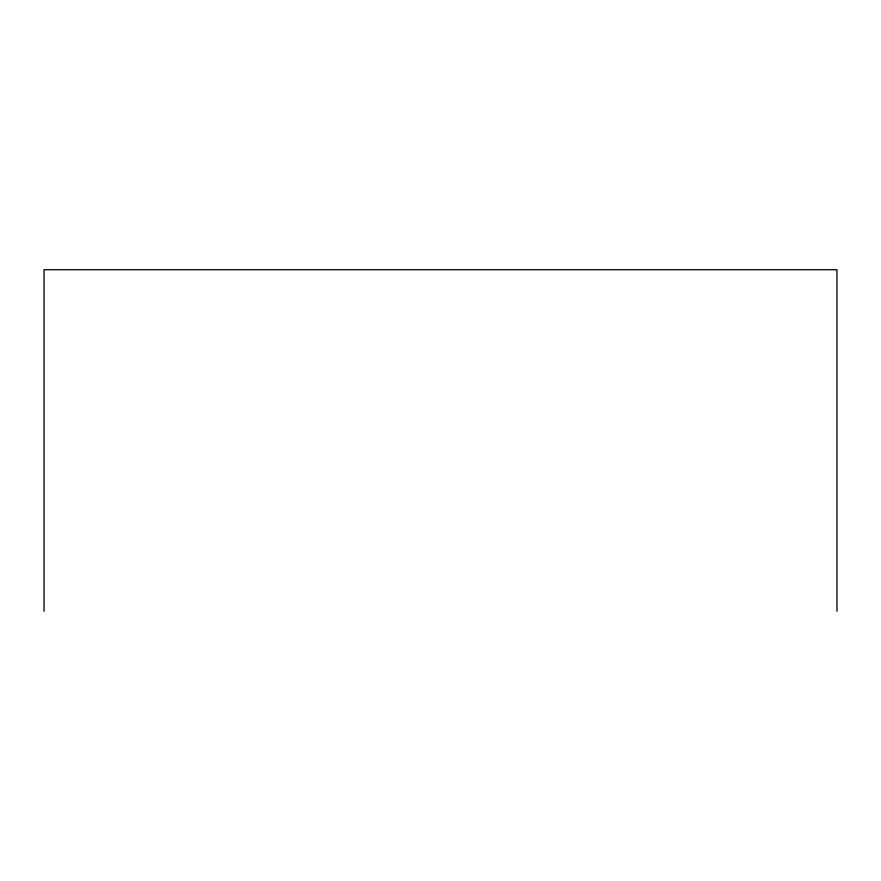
<?xml version="1.0" encoding="UTF-8"?>
<svg xmlns="http://www.w3.org/2000/svg" width="881" height="881" viewBox="0 0 881 881"><rect width="100%" height="100%" fill="white"/><g stroke="black" fill="none" stroke-linecap="round" stroke-linejoin="round"><path stroke-width="1.32" d="M836.95 611.282L836.95 269.718L44.05 269.718L44.05 611.282"/></g></svg>
